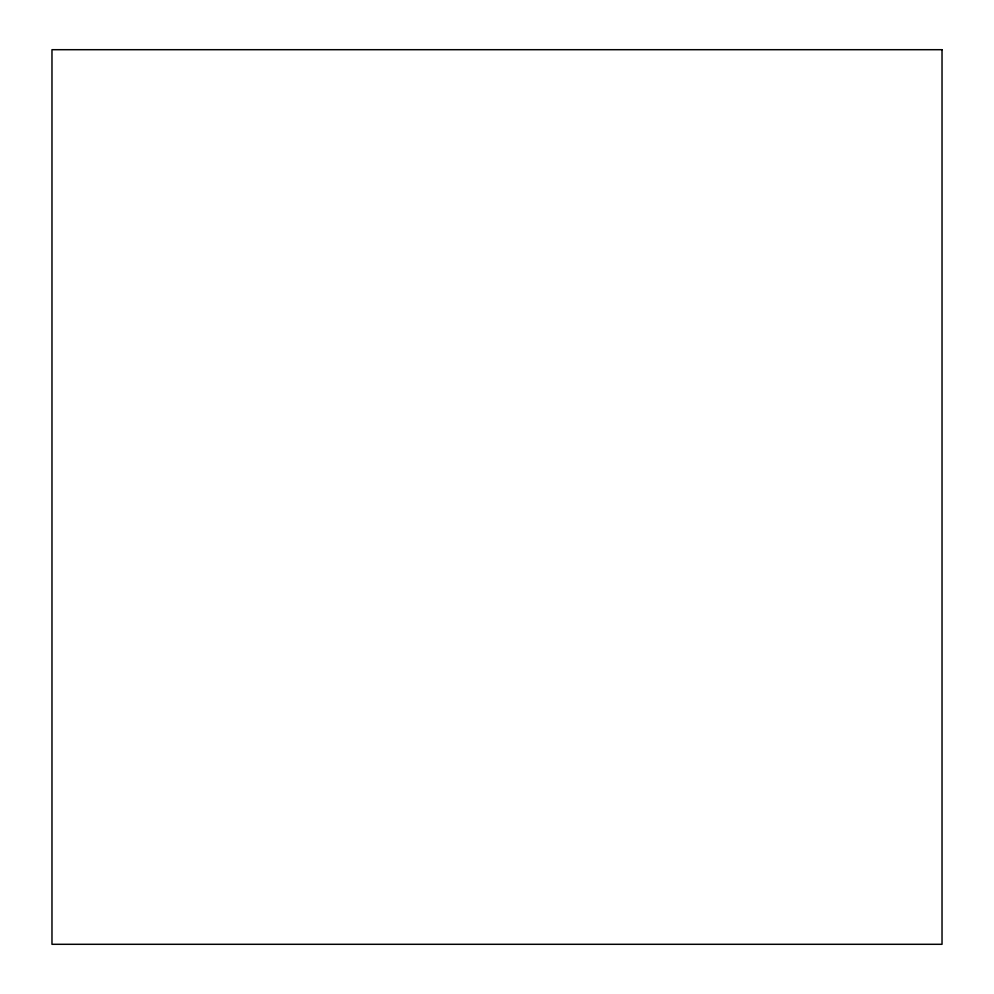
<?xml version="1.0" encoding="UTF-8"?>
<svg xmlns="http://www.w3.org/2000/svg" width="994" height="994" viewBox="0 0 994 994"><rect width="100%" height="100%" fill="white"/><g stroke="black" fill="none" stroke-linecap="round" stroke-linejoin="round"><path stroke-width="1.49" d="M942.026 49.7L51.974 49.7L51.974 944.3L942.026 944.3L942.026 49.7"/></g></svg>
